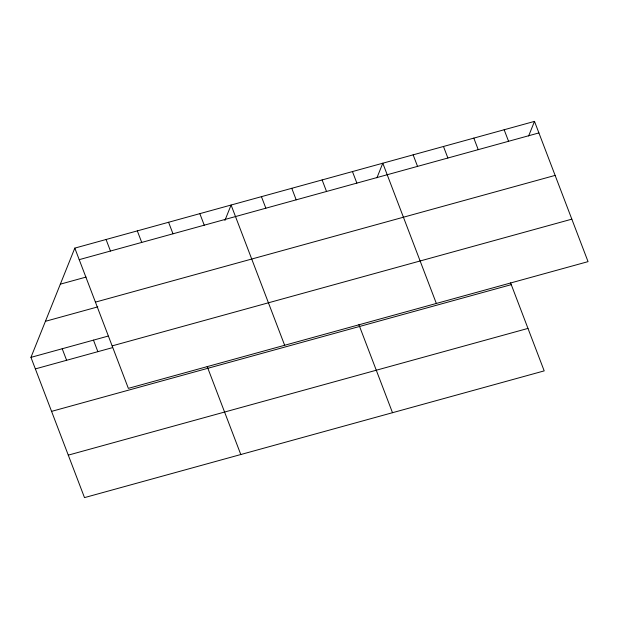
<?xml version="1.0" encoding="UTF-8"?>
<svg xmlns="http://www.w3.org/2000/svg" width="619" height="619" viewBox="0 0 619 619"><rect width="100%" height="100%" fill="white"/><g stroke="black" fill="none" stroke-linecap="round" stroke-linejoin="round"><path stroke-width="0.93" d="M510.59 282.875L544.194 370.882L84.501 497.614L30.95 357.364L74.806 248.118L534.499 121.386L588.05 261.636L128.357 388.361L74.806 248.118M224.898 220.48L231.096 205.028L284.655 345.278M376.94 177.8L382.797 163.207L436.349 303.457M528.641 135.979L534.499 121.386M79.209 259.655L538.901 132.923M60.329 284.167L86.072 277.072M95.427 302.126L555.119 175.401M45.419 321.315L97.825 306.869M30.95 357.364L108.178 336.078M112.14 345.889L571.832 219.157M35.353 368.901L112.581 347.615M51.578 411.372L511.271 284.647M68.283 455.135L527.976 328.41M504.152 129.75L508.563 141.287M473.814 138.114L478.224 149.651M443.475 146.479L447.877 158.015M413.136 154.843L417.539 166.379M352.459 171.571L356.861 183.108M322.12 179.936L326.523 191.472M358.896 324.696L392.5 412.703M291.781 188.3L296.184 199.836M261.435 196.664L265.845 208.201M199.836 213.648L204.247 225.184M168.577 222.26L172.987 233.796M207.195 366.518L240.799 454.524M137.317 230.879L141.728 242.416M106.066 239.499L110.468 251.035M93.469 340.133L97.872 351.669M62.21 348.745L66.612 360.281"/></g></svg>
